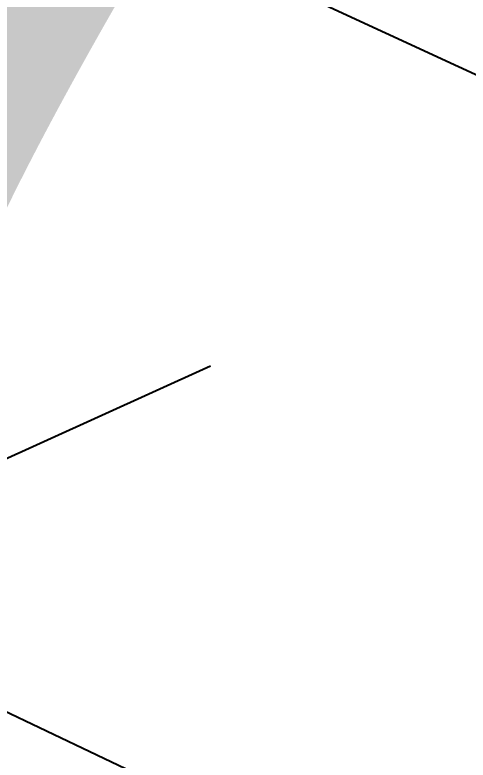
# Model space of a CAD drawing. Header units: metres. Extents: x -2743 to 126, y 13385 to 13916.
# Drawn here: x -1884.373 to -1883.87, y 13634.753 to 13635.582 of the extents above; entities that cross this region are included whole.
import ezdxf

# ---------------------------------------------------------------- set-up
doc = ezdxf.new("R2010")
doc.units = ezdxf.units.M
for name, color, linetype in [('link_улица Берзарина_борта$0$ДВ_ГП_П_Борт_Пониженный_бетонный', 7, 'Continuous'), ('output[1-12]_3_ДЖКХ-24_03233tp$0$Горизонтали', 7, 'Continuous'), ('output[1-12]_3_ДЖКХ-24_03233up$0$Газопровод', 7, 'Continuous'), ('output[1-12]_3_ДЖКХ-24_03233up$0$Кабель электрический', 7, 'Continuous')]:
    doc.layers.add(name, color=color, linetype=linetype)

msp = doc.modelspace()

# ---------------------------------------------------------------- linework, layer by layer
at = {"layer": 'link_улица Берзарина_борта$0$ДВ_ГП_П_Борт_Пониженный_бетонный'}
msp.add_lwpolyline([(-1981.48352, 13697.83865), (-1919.72738, 13662.01023), (-1919.24957, 13661.66624), (-1918.85151, 13661.23993), (-1918.54344, 13660.74466), (-1918.33562, 13660.1938), (-1916.78767, 13654.43298), (-1916.38261, 13653.3528), (-1915.78452, 13652.3784), (-1915.0125, 13651.53512), (-1914.08562, 13650.84827), (-1901.55642, 13643.63392), (-1888.76634, 13636.90414), (-1875.7294, 13630.66598), (-1862.45967, 13624.9265), (-1862.22269, 13624.78873), (-1862.03495, 13624.59569), (-1861.90547, 13624.35958), (-1861.84329, 13624.09261), (-1861.85587, 13623.81879), (-1861.94023, 13623.56307), (-1862.08973, 13623.33909), (-1862.2977, 13623.16052), (-1869.74066, 13618.36758)], dxfattribs=at)
at = {"layer": 'output[1-12]_3_ДЖКХ-24_03233up$0$Газопровод'}
msp.add_lwpolyline([(-1885.06655, 13634.77788), (-1884.15604, 13635.19136)], dxfattribs=at)
at = {"layer": 'output[1-12]_3_ДЖКХ-24_03233up$0$Кабель электрический'}
msp.add_lwpolyline([(-1882.70667, 13634.98221), (-1888.03667, 13637.44221)], dxfattribs=at)

# ---------------------------------------------------------------- texts
at = {"layer": 'output[1-12]_3_ДЖКХ-24_03233tp$0$Горизонтали'}
msp.add_text('152.37', height=1.2, dxfattribs=at).set_placement((-1889.00199, 13634.66441))

doc.saveas('drawing.dxf')
